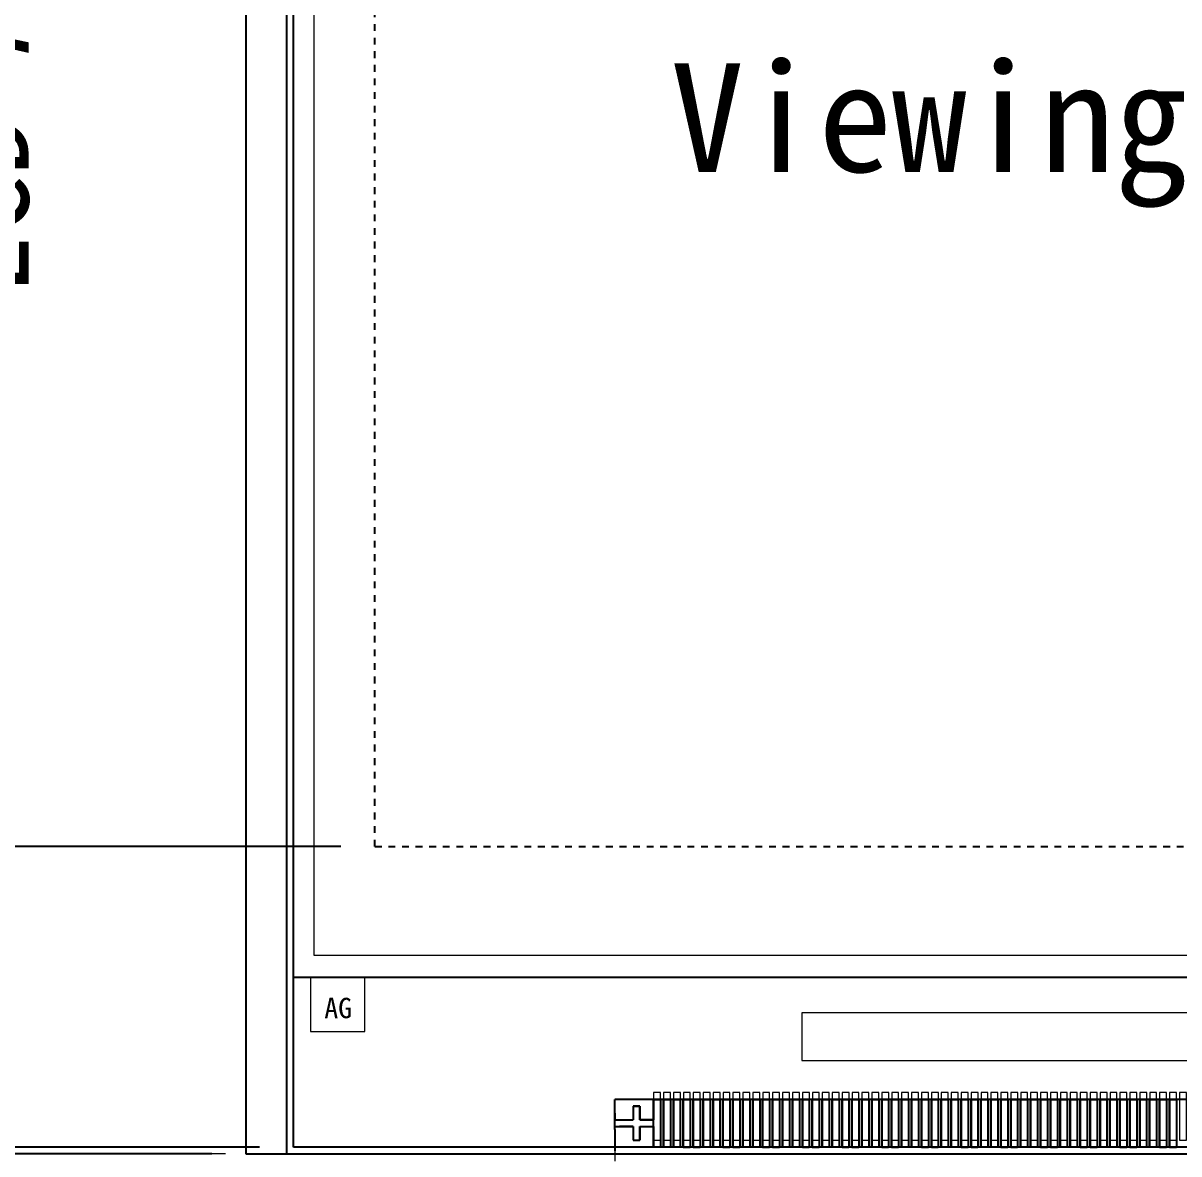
# Model space of a CAD drawing. Header units: inches. Extents: x -693 to 1914, y 285 to 699.
# Drawn here: x 1726.51 to 1743.51, y 636.73 to 653.36 of the extents above; entities that cross this region are included whole.
import ezdxf

# ---------------------------------------------------------------- set-up
doc = ezdxf.new("R2010")
doc.units = ezdxf.units.IN
doc.header["$LTSCALE"] = 0.1
doc.header["$MEASUREMENT"] = 0
doc.linetypes.add('HIDDEN', pattern=[0.2, 0.1, -0.1])
doc.linetypes.add('SOLID', pattern=[0])
for name, color, linetype, lineweight in [('3 FPC', 30, 'Continuous', 0), ('DIM（标注）', 3, 'Continuous', 15), ('Txt', 4, 'Continuous', 0)]:
    doc.layers.add(name, color=color, linetype=linetype, lineweight=lineweight)
doc.layers.add('LAYER0$C$L0', color=2, linetype='SOLID')
doc.layers.add('OBJ-BEZAL', color=3, linetype='Continuous')
doc.styles.add('宋体', font='')
doc.styles.add('宋体_txtstyle_2.00_0_0', font='', dxfattribs={"height": 2})
doc.styles.get('宋体').set_extended_font_data('SimSun')
doc.styles.get('宋体_txtstyle_2.00_0_0').set_extended_font_data('宋体')
doc.dimstyles.new('DC0', dxfattribs={"dimtxt": 1.3, "dimasz": 1.2, "dimexe": 0.5, "dimexo": 0.5, "dimgap": 0.5, "dimtad": 0, "dimzin": 1, "dimdsep": 46, "dimtxsty": '宋体', "dimcen": 0, "dimclrd": 256, "dimclre": 256, "dimclrt": 256, "dimadec": 0, "dimazin": 0, "dimtfac": 1, "dimtofl": 0, "dimtmove": 0, "dimatfit": 3, "dimfxl": 0, "dimtolj": 1, "dimtzin": 0, "dimlwd": -1, "dimlwe": -1, "dimarcsym": 0})
doc.dimstyles.new('VP-Standard', dxfattribs={"dimtxt": 1.5, "dimasz": 1.5, "dimexe": 0.5, "dimexo": 0.3, "dimgap": 0.5, "dimtad": 1, "dimzin": 1, "dimdsep": 46, "dimtxsty": '宋体', "dimcen": 0, "dimclrd": 256, "dimclre": 256, "dimclrt": 256, "dimadec": 0, "dimazin": 0, "dimtfac": 1, "dimtmove": 0, "dimatfit": 1, "dimfxl": 0, "dimtolj": 1, "dimtzin": 0, "dimlwd": -1, "dimlwe": -1, "dimarcsym": 0})

# ---------------------------------------------------------------- blocks, each defined once
blk = doc.blocks.new('hsd1.54')
at = {"color": 4}
for p, q in [((2699.933, 554.046), (2699.933, 587.166)), ((2699.933, 556.546), (2730.053, 556.546)), ((2730.053, 554.046), (2699.933, 554.046))]:
    blk.add_line(p, q, dxfattribs=at)
at = {"color": 4, "linetype": 'HIDDEN', "ltscale": 10}
for q in [(2701.133, 586.166), (2728.853, 558.466)]:
    blk.add_line((2701.133, 558.466), q, dxfattribs=at)
at = {"layer": 'OBJ-BEZAL', "color": 30}
for p, q in [((2725.321, 554.746), (2704.666, 554.746)), ((2704.666, 554.302), (2704.666, 554.746)), ((2704.933, 554.646), (2704.933, 554.446)), ((2705.033, 554.646), (2704.933, 554.646)), ((2704.933, 554.646), (2704.933, 554.446)), ((2705.033, 554.646), (2704.933, 554.646)), ((2704.933, 554.646), (2704.933, 554.446)), ((2704.933, 554.646), (2705.033, 554.646)), ((2705.033, 554.446), (2705.033, 554.646)), ((2705.033, 554.446), (2705.033, 554.646)), ((2705.033, 554.646), (2705.033, 554.446)), ((2705.233, 554.746), (2705.233, 554.446)), ((2705.233, 554.746), (2705.335, 554.746)), ((2705.233, 554.746), (2705.233, 554.446)), ((2705.233, 554.746), (2705.335, 554.746)), ((2705.335, 554.746), (2705.335, 554.046)), ((2705.335, 554.746), (2705.335, 554.046)), ((2705.379, 554.746), (2705.481, 554.746)), ((2705.379, 554.746), (2705.379, 554.046)), ((2705.379, 554.746), (2705.481, 554.746)), ((2705.379, 554.746), (2705.379, 554.046)), ((2705.481, 554.746), (2705.481, 554.046)), ((2705.481, 554.746), (2705.481, 554.046)), ((2705.525, 554.746), (2705.627, 554.746)), ((2705.525, 554.746), (2705.525, 554.046)), ((2705.525, 554.746), (2705.627, 554.746)), ((2705.525, 554.746), (2705.525, 554.046)), ((2705.627, 554.746), (2705.627, 554.046)), ((2705.627, 554.746), (2705.627, 554.046)), ((2705.773, 554.746), (2705.671, 554.746)), ((2705.671, 554.746), (2705.671, 554.046)), ((2705.773, 554.746), (2705.671, 554.746)), ((2705.671, 554.746), (2705.671, 554.046)), ((2705.773, 554.746), (2705.773, 554.046)), ((2705.773, 554.746), (2705.773, 554.046)), ((2705.919, 554.746), (2705.817, 554.746)), ((2705.817, 554.746), (2705.817, 554.046)), ((2705.919, 554.746), (2705.817, 554.746)), ((2705.817, 554.746), (2705.817, 554.046)), ((2705.919, 554.746), (2705.919, 554.046)), ((2705.919, 554.746), (2705.919, 554.046)), ((2705.963, 554.746), (2706.065, 554.746)), ((2705.963, 554.746), (2705.963, 554.046)), ((2705.963, 554.746), (2706.065, 554.746)), ((2705.963, 554.746), (2705.963, 554.046)), ((2706.065, 554.746), (2706.065, 554.046)), ((2706.065, 554.746), (2706.065, 554.046)), ((2706.109, 554.746), (2706.211, 554.746)), ((2706.109, 554.746), (2706.109, 554.046)), ((2706.109, 554.746), (2706.211, 554.746)), ((2706.109, 554.746), (2706.109, 554.046)), ((2706.211, 554.746), (2706.211, 554.046)), ((2706.211, 554.746), (2706.211, 554.046)), ((2706.357, 554.746), (2706.255, 554.746)), ((2706.255, 554.746), (2706.255, 554.046)), ((2706.357, 554.746), (2706.255, 554.746)), ((2706.255, 554.746), (2706.255, 554.046)), ((2706.357, 554.746), (2706.357, 554.046)), ((2706.357, 554.746), (2706.357, 554.046)), ((2706.503, 554.746), (2706.401, 554.746)), ((2706.401, 554.746), (2706.401, 554.046)), ((2706.503, 554.746), (2706.401, 554.746)), ((2706.401, 554.746), (2706.401, 554.046)), ((2706.503, 554.746), (2706.503, 554.046)), ((2706.503, 554.746), (2706.503, 554.046)), ((2706.547, 554.746), (2706.649, 554.746)), ((2706.547, 554.746), (2706.547, 554.046)), ((2706.547, 554.746), (2706.649, 554.746)), ((2706.547, 554.746), (2706.547, 554.046)), ((2706.649, 554.746), (2706.649, 554.046)), ((2706.649, 554.746), (2706.649, 554.046)), ((2706.693, 554.746), (2706.795, 554.746)), ((2706.693, 554.746), (2706.693, 554.046)), ((2706.693, 554.746), (2706.795, 554.746)), ((2706.693, 554.746), (2706.693, 554.046)), ((2706.795, 554.746), (2706.795, 554.046)), ((2706.795, 554.746), (2706.795, 554.046)), ((2706.941, 554.746), (2706.839, 554.746)), ((2706.839, 554.746), (2706.839, 554.046)), ((2706.941, 554.746), (2706.839, 554.746)), ((2706.839, 554.746), (2706.839, 554.046)), ((2706.941, 554.746), (2706.941, 554.046)), ((2706.941, 554.746), (2706.941, 554.046)), ((2707.087, 554.746), (2706.985, 554.746)), ((2706.985, 554.746), (2706.985, 554.046)), ((2707.087, 554.746), (2706.985, 554.746)), ((2706.985, 554.746), (2706.985, 554.046)), ((2707.087, 554.746), (2707.087, 554.046)), ((2707.087, 554.746), (2707.087, 554.046)), ((2707.131, 554.746), (2707.233, 554.746)), ((2707.131, 554.746), (2707.131, 554.046)), ((2707.131, 554.746), (2707.233, 554.746)), ((2707.131, 554.746), (2707.131, 554.046)), ((2707.233, 554.746), (2707.233, 554.046)), ((2707.233, 554.746), (2707.233, 554.046)), ((2707.277, 554.746), (2707.379, 554.746)), ((2707.277, 554.746), (2707.277, 554.046)), ((2707.277, 554.746), (2707.379, 554.746)), ((2707.277, 554.746), (2707.277, 554.046)), ((2707.379, 554.746), (2707.379, 554.046)), ((2707.379, 554.746), (2707.379, 554.046)), ((2707.525, 554.746), (2707.423, 554.746)), ((2707.423, 554.746), (2707.423, 554.046)), ((2707.525, 554.746), (2707.423, 554.746)), ((2707.423, 554.746), (2707.423, 554.046)), ((2707.525, 554.746), (2707.525, 554.046)), ((2707.525, 554.746), (2707.525, 554.046)), ((2707.671, 554.746), (2707.569, 554.746)), ((2707.569, 554.746), (2707.569, 554.046)), ((2707.671, 554.746), (2707.569, 554.746)), ((2707.569, 554.746), (2707.569, 554.046)), ((2707.671, 554.746), (2707.671, 554.046)), ((2707.671, 554.746), (2707.671, 554.046)), ((2707.715, 554.746), (2707.817, 554.746)), ((2707.715, 554.746), (2707.715, 554.046)), ((2707.715, 554.746), (2707.817, 554.746)), ((2707.715, 554.746), (2707.715, 554.046)), ((2707.817, 554.746), (2707.817, 554.046)), ((2707.817, 554.746), (2707.817, 554.046)), ((2707.861, 554.746), (2707.963, 554.746)), ((2707.861, 554.746), (2707.861, 554.046)), ((2707.861, 554.746), (2707.963, 554.746)), ((2707.861, 554.746), (2707.861, 554.046)), ((2707.963, 554.746), (2707.963, 554.046)), ((2707.963, 554.746), (2707.963, 554.046)), ((2708.109, 554.746), (2708.007, 554.746)), ((2708.007, 554.746), (2708.007, 554.046)), ((2708.109, 554.746), (2708.007, 554.746)), ((2708.007, 554.746), (2708.007, 554.046)), ((2708.109, 554.746), (2708.109, 554.046)), ((2708.109, 554.746), (2708.109, 554.046)), ((2708.255, 554.746), (2708.153, 554.746)), ((2708.153, 554.746), (2708.153, 554.046)), ((2708.255, 554.746), (2708.153, 554.746)), ((2708.153, 554.746), (2708.153, 554.046)), ((2708.255, 554.746), (2708.255, 554.046)), ((2708.255, 554.746), (2708.255, 554.046)), ((2708.299, 554.746), (2708.401, 554.746)), ((2708.299, 554.746), (2708.299, 554.046)), ((2708.299, 554.746), (2708.401, 554.746)), ((2708.299, 554.746), (2708.299, 554.046)), ((2708.401, 554.746), (2708.401, 554.046)), ((2708.401, 554.746), (2708.401, 554.046)), ((2708.445, 554.746), (2708.547, 554.746)), ((2708.445, 554.746), (2708.445, 554.046)), ((2708.445, 554.746), (2708.547, 554.746)), ((2708.445, 554.746), (2708.445, 554.046)), ((2708.547, 554.746), (2708.547, 554.046)), ((2708.547, 554.746), (2708.547, 554.046)), ((2708.693, 554.746), (2708.591, 554.746)), ((2708.591, 554.746), (2708.591, 554.046)), ((2708.693, 554.746), (2708.591, 554.746)), ((2708.591, 554.746), (2708.591, 554.046)), ((2708.693, 554.746), (2708.693, 554.046)), ((2708.693, 554.746), (2708.693, 554.046)), ((2708.839, 554.746), (2708.737, 554.746)), ((2708.737, 554.746), (2708.737, 554.046)), ((2708.839, 554.746), (2708.737, 554.746)), ((2708.737, 554.746), (2708.737, 554.046)), ((2708.839, 554.746), (2708.839, 554.046)), ((2708.839, 554.746), (2708.839, 554.046)), ((2708.883, 554.746), (2708.985, 554.746)), ((2708.883, 554.746), (2708.883, 554.046)), ((2708.883, 554.746), (2708.985, 554.746)), ((2708.883, 554.746), (2708.883, 554.046)), ((2708.985, 554.746), (2708.985, 554.046)), ((2708.985, 554.746), (2708.985, 554.046)), ((2709.029, 554.746), (2709.131, 554.746)), ((2709.029, 554.746), (2709.029, 554.046)), ((2709.029, 554.746), (2709.131, 554.746)), ((2709.029, 554.746), (2709.029, 554.046)), ((2709.131, 554.746), (2709.131, 554.046)), ((2709.131, 554.746), (2709.131, 554.046)), ((2709.277, 554.746), (2709.175, 554.746)), ((2709.175, 554.746), (2709.175, 554.046)), ((2709.277, 554.746), (2709.175, 554.746)), ((2709.175, 554.746), (2709.175, 554.046)), ((2709.277, 554.746), (2709.277, 554.046)), ((2709.277, 554.746), (2709.277, 554.046)), ((2709.423, 554.746), (2709.321, 554.746)), ((2709.321, 554.746), (2709.321, 554.046)), ((2709.423, 554.746), (2709.321, 554.746)), ((2709.321, 554.746), (2709.321, 554.046)), ((2709.423, 554.746), (2709.423, 554.046)), ((2709.423, 554.746), (2709.423, 554.046)), ((2709.467, 554.746), (2709.569, 554.746)), ((2709.467, 554.746), (2709.467, 554.046)), ((2709.467, 554.746), (2709.569, 554.746)), ((2709.467, 554.746), (2709.467, 554.046)), ((2709.569, 554.746), (2709.569, 554.046)), ((2709.569, 554.746), (2709.569, 554.046)), ((2709.613, 554.746), (2709.715, 554.746)), ((2709.613, 554.746), (2709.613, 554.046)), ((2709.613, 554.746), (2709.715, 554.746)), ((2709.613, 554.746), (2709.613, 554.046)), ((2709.715, 554.746), (2709.715, 554.046)), ((2709.715, 554.746), (2709.715, 554.046)), ((2709.861, 554.746), (2709.759, 554.746)), ((2709.759, 554.746), (2709.759, 554.046)), ((2709.861, 554.746), (2709.759, 554.746)), ((2709.759, 554.746), (2709.759, 554.046)), ((2709.861, 554.746), (2709.861, 554.046)), ((2709.861, 554.746), (2709.861, 554.046)), ((2710.007, 554.746), (2709.905, 554.746)), ((2709.905, 554.746), (2709.905, 554.046)), ((2710.007, 554.746), (2709.905, 554.746)), ((2709.905, 554.746), (2709.905, 554.046)), ((2710.007, 554.746), (2710.007, 554.046)), ((2710.007, 554.746), (2710.007, 554.046)), ((2710.051, 554.746), (2710.153, 554.746)), ((2710.051, 554.746), (2710.051, 554.046)), ((2710.051, 554.746), (2710.153, 554.746)), ((2710.051, 554.746), (2710.051, 554.046)), ((2710.153, 554.746), (2710.153, 554.046)), ((2710.153, 554.746), (2710.153, 554.046)), ((2710.197, 554.746), (2710.299, 554.746)), ((2710.197, 554.746), (2710.197, 554.046)), ((2710.197, 554.746), (2710.299, 554.746)), ((2710.197, 554.746), (2710.197, 554.046)), ((2710.299, 554.746), (2710.299, 554.046)), ((2710.299, 554.746), (2710.299, 554.046)), ((2710.445, 554.746), (2710.343, 554.746)), ((2710.343, 554.746), (2710.343, 554.046)), ((2710.445, 554.746), (2710.343, 554.746)), ((2710.343, 554.746), (2710.343, 554.046)), ((2710.445, 554.746), (2710.445, 554.046)), ((2710.445, 554.746), (2710.445, 554.046)), ((2710.591, 554.746), (2710.489, 554.746)), ((2710.489, 554.746), (2710.489, 554.046)), ((2710.591, 554.746), (2710.489, 554.746)), ((2710.489, 554.746), (2710.489, 554.046)), ((2710.591, 554.746), (2710.591, 554.046)), ((2710.591, 554.746), (2710.591, 554.046)), ((2710.635, 554.746), (2710.737, 554.746)), ((2710.635, 554.746), (2710.635, 554.046)), ((2710.635, 554.746), (2710.737, 554.746)), ((2710.635, 554.746), (2710.635, 554.046)), ((2710.737, 554.746), (2710.737, 554.046)), ((2710.737, 554.746), (2710.737, 554.046)), ((2710.781, 554.746), (2710.883, 554.746)), ((2710.781, 554.746), (2710.781, 554.046)), ((2710.781, 554.746), (2710.883, 554.746)), ((2710.781, 554.746), (2710.781, 554.046)), ((2710.883, 554.746), (2710.883, 554.046)), ((2710.883, 554.746), (2710.883, 554.046)), ((2711.029, 554.746), (2710.927, 554.746)), ((2710.927, 554.746), (2710.927, 554.046)), ((2711.029, 554.746), (2710.927, 554.746)), ((2710.927, 554.746), (2710.927, 554.046)), ((2711.029, 554.746), (2711.029, 554.046)), ((2711.029, 554.746), (2711.029, 554.046)), ((2711.175, 554.746), (2711.073, 554.746)), ((2711.073, 554.746), (2711.073, 554.046)), ((2711.175, 554.746), (2711.073, 554.746)), ((2711.073, 554.746), (2711.073, 554.046)), ((2711.175, 554.746), (2711.175, 554.046)), ((2711.175, 554.746), (2711.175, 554.046)), ((2711.219, 554.746), (2711.321, 554.746)), ((2711.219, 554.746), (2711.219, 554.046)), ((2711.219, 554.746), (2711.321, 554.746)), ((2711.219, 554.746), (2711.219, 554.046)), ((2711.321, 554.746), (2711.321, 554.046)), ((2711.321, 554.746), (2711.321, 554.046)), ((2711.365, 554.746), (2711.467, 554.746)), ((2711.365, 554.746), (2711.365, 554.046)), ((2711.365, 554.746), (2711.467, 554.746)), ((2711.365, 554.746), (2711.365, 554.046)), ((2711.467, 554.746), (2711.467, 554.046)), ((2711.467, 554.746), (2711.467, 554.046)), ((2711.613, 554.746), (2711.511, 554.746)), ((2711.511, 554.746), (2711.511, 554.046)), ((2711.613, 554.746), (2711.511, 554.746)), ((2711.511, 554.746), (2711.511, 554.046)), ((2711.613, 554.746), (2711.613, 554.046)), ((2711.613, 554.746), (2711.613, 554.046)), ((2711.759, 554.746), (2711.657, 554.746)), ((2711.657, 554.746), (2711.657, 554.046)), ((2711.759, 554.746), (2711.657, 554.746)), ((2711.657, 554.746), (2711.657, 554.046)), ((2711.759, 554.746), (2711.759, 554.046)), ((2711.759, 554.746), (2711.759, 554.046)), ((2711.803, 554.746), (2711.905, 554.746)), ((2711.803, 554.746), (2711.803, 554.046)), ((2711.803, 554.746), (2711.905, 554.746)), ((2711.803, 554.746), (2711.803, 554.046)), ((2711.905, 554.746), (2711.905, 554.046)), ((2711.905, 554.746), (2711.905, 554.046)), ((2711.949, 554.746), (2712.051, 554.746)), ((2711.949, 554.746), (2711.949, 554.046)), ((2711.949, 554.746), (2712.051, 554.746)), ((2711.949, 554.746), (2711.949, 554.046)), ((2712.051, 554.746), (2712.051, 554.046)), ((2712.051, 554.746), (2712.051, 554.046)), ((2712.197, 554.746), (2712.095, 554.746)), ((2712.095, 554.746), (2712.095, 554.046)), ((2712.197, 554.746), (2712.095, 554.746)), ((2712.095, 554.746), (2712.095, 554.046)), ((2712.197, 554.746), (2712.197, 554.046)), ((2712.197, 554.746), (2712.197, 554.046)), ((2712.343, 554.746), (2712.241, 554.746)), ((2712.241, 554.746), (2712.241, 554.046)), ((2712.343, 554.746), (2712.241, 554.746)), ((2712.241, 554.746), (2712.241, 554.046)), ((2712.343, 554.746), (2712.343, 554.046)), ((2712.343, 554.746), (2712.343, 554.046)), ((2712.387, 554.746), (2712.489, 554.746)), ((2712.387, 554.746), (2712.387, 554.046)), ((2712.387, 554.746), (2712.489, 554.746)), ((2712.387, 554.746), (2712.387, 554.046)), ((2712.489, 554.746), (2712.489, 554.046)), ((2712.489, 554.746), (2712.489, 554.046)), ((2712.533, 554.746), (2712.635, 554.746)), ((2712.533, 554.746), (2712.533, 554.046)), ((2712.533, 554.746), (2712.635, 554.746)), ((2712.533, 554.746), (2712.533, 554.046)), ((2712.635, 554.746), (2712.635, 554.046)), ((2712.635, 554.746), (2712.635, 554.046)), ((2712.781, 554.746), (2712.679, 554.746)), ((2712.679, 554.746), (2712.679, 554.046)), ((2712.781, 554.746), (2712.679, 554.746)), ((2712.679, 554.746), (2712.679, 554.046)), ((2712.781, 554.746), (2712.781, 554.046)), ((2712.781, 554.746), (2712.781, 554.046)), ((2712.927, 554.746), (2712.825, 554.746)), ((2712.825, 554.746), (2712.825, 554.046)), ((2712.927, 554.746), (2712.825, 554.746)), ((2712.825, 554.746), (2712.825, 554.046)), ((2712.927, 554.746), (2712.927, 554.046)), ((2712.927, 554.746), (2712.927, 554.046)), ((2704.666, 554.546), (2704.666, 554.446)), ((2704.666, 554.446), (2704.933, 554.446)), ((2704.733, 554.446), (2704.933, 554.446)), ((2704.733, 554.446), (2704.933, 554.446)), ((2705.233, 554.446), (2705.033, 554.446)), ((2705.233, 554.446), (2705.033, 554.446)), ((2705.033, 554.446), (2705.233, 554.446)), ((2704.666, 554.346), (2704.933, 554.346)), ((2704.666, 554.302), (2704.666, 553.99)), ((2704.933, 554.346), (2704.733, 554.346)), ((2704.933, 554.346), (2704.733, 554.346)), ((2704.933, 554.346), (2704.933, 554.146)), ((2704.933, 554.346), (2704.933, 554.146)), ((2704.933, 554.346), (2704.933, 554.146)), ((2705.033, 554.146), (2705.033, 554.346)), ((2705.033, 554.346), (2705.233, 554.346)), ((2705.033, 554.146), (2705.033, 554.346)), ((2705.033, 554.346), (2705.233, 554.346)), ((2705.033, 554.346), (2705.233, 554.346)), ((2705.033, 554.346), (2705.033, 554.146)), ((2705.233, 554.346), (2705.233, 554.046)), ((2705.233, 554.346), (2705.233, 554.046)), ((2704.933, 554.146), (2705.033, 554.146)), ((2704.933, 554.146), (2705.033, 554.146)), ((2704.933, 554.146), (2705.033, 554.146)), ((2705.335, 554.046), (2705.233, 554.046)), ((2705.335, 554.046), (2705.233, 554.046)), ((2705.481, 554.046), (2705.379, 554.046)), ((2705.481, 554.046), (2705.379, 554.046)), ((2705.627, 554.046), (2705.525, 554.046)), ((2705.627, 554.046), (2705.525, 554.046)), ((2705.671, 554.046), (2705.773, 554.046)), ((2705.671, 554.046), (2705.773, 554.046)), ((2705.817, 554.046), (2705.919, 554.046)), ((2705.817, 554.046), (2705.919, 554.046)), ((2706.065, 554.046), (2705.963, 554.046)), ((2706.065, 554.046), (2705.963, 554.046)), ((2706.211, 554.046), (2706.109, 554.046)), ((2706.211, 554.046), (2706.109, 554.046)), ((2706.255, 554.046), (2706.357, 554.046)), ((2706.255, 554.046), (2706.357, 554.046)), ((2706.401, 554.046), (2706.503, 554.046)), ((2706.401, 554.046), (2706.503, 554.046)), ((2706.649, 554.046), (2706.547, 554.046)), ((2706.649, 554.046), (2706.547, 554.046)), ((2706.795, 554.046), (2706.693, 554.046)), ((2706.795, 554.046), (2706.693, 554.046)), ((2706.839, 554.046), (2706.941, 554.046)), ((2706.839, 554.046), (2706.941, 554.046)), ((2706.985, 554.046), (2707.087, 554.046)), ((2706.985, 554.046), (2707.087, 554.046)), ((2707.233, 554.046), (2707.131, 554.046)), ((2707.233, 554.046), (2707.131, 554.046)), ((2707.379, 554.046), (2707.277, 554.046)), ((2707.379, 554.046), (2707.277, 554.046)), ((2707.423, 554.046), (2707.525, 554.046)), ((2707.423, 554.046), (2707.525, 554.046)), ((2707.569, 554.046), (2707.671, 554.046)), ((2707.569, 554.046), (2707.671, 554.046)), ((2707.817, 554.046), (2707.715, 554.046)), ((2707.817, 554.046), (2707.715, 554.046)), ((2707.963, 554.046), (2707.861, 554.046)), ((2707.963, 554.046), (2707.861, 554.046)), ((2708.007, 554.046), (2708.109, 554.046)), ((2708.007, 554.046), (2708.109, 554.046)), ((2708.153, 554.046), (2708.255, 554.046)), ((2708.153, 554.046), (2708.255, 554.046)), ((2708.401, 554.046), (2708.299, 554.046)), ((2708.401, 554.046), (2708.299, 554.046)), ((2708.547, 554.046), (2708.445, 554.046)), ((2708.547, 554.046), (2708.445, 554.046)), ((2708.591, 554.046), (2708.693, 554.046)), ((2708.591, 554.046), (2708.693, 554.046)), ((2708.737, 554.046), (2708.839, 554.046)), ((2708.737, 554.046), (2708.839, 554.046)), ((2708.985, 554.046), (2708.883, 554.046)), ((2708.985, 554.046), (2708.883, 554.046)), ((2709.131, 554.046), (2709.029, 554.046)), ((2709.131, 554.046), (2709.029, 554.046)), ((2709.175, 554.046), (2709.277, 554.046)), ((2709.175, 554.046), (2709.277, 554.046)), ((2709.321, 554.046), (2709.423, 554.046)), ((2709.321, 554.046), (2709.423, 554.046)), ((2709.569, 554.046), (2709.467, 554.046)), ((2709.569, 554.046), (2709.467, 554.046)), ((2709.715, 554.046), (2709.613, 554.046)), ((2709.715, 554.046), (2709.613, 554.046)), ((2709.759, 554.046), (2709.861, 554.046)), ((2709.759, 554.046), (2709.861, 554.046)), ((2709.905, 554.046), (2710.007, 554.046)), ((2709.905, 554.046), (2710.007, 554.046)), ((2710.153, 554.046), (2710.051, 554.046)), ((2710.153, 554.046), (2710.051, 554.046)), ((2710.299, 554.046), (2710.197, 554.046)), ((2710.299, 554.046), (2710.197, 554.046)), ((2710.343, 554.046), (2710.445, 554.046)), ((2710.343, 554.046), (2710.445, 554.046)), ((2710.489, 554.046), (2710.591, 554.046)), ((2710.489, 554.046), (2710.591, 554.046)), ((2710.737, 554.046), (2710.635, 554.046)), ((2710.737, 554.046), (2710.635, 554.046)), ((2710.883, 554.046), (2710.781, 554.046)), ((2710.883, 554.046), (2710.781, 554.046)), ((2710.927, 554.046), (2711.029, 554.046)), ((2710.927, 554.046), (2711.029, 554.046)), ((2711.073, 554.046), (2711.175, 554.046)), ((2711.073, 554.046), (2711.175, 554.046)), ((2711.321, 554.046), (2711.219, 554.046)), ((2711.321, 554.046), (2711.219, 554.046)), ((2711.467, 554.046), (2711.365, 554.046)), ((2711.467, 554.046), (2711.365, 554.046)), ((2711.511, 554.046), (2711.613, 554.046)), ((2711.511, 554.046), (2711.613, 554.046)), ((2711.657, 554.046), (2711.759, 554.046)), ((2711.657, 554.046), (2711.759, 554.046)), ((2711.905, 554.046), (2711.803, 554.046)), ((2711.905, 554.046), (2711.803, 554.046)), ((2712.051, 554.046), (2711.949, 554.046)), ((2712.051, 554.046), (2711.949, 554.046)), ((2712.095, 554.046), (2712.197, 554.046)), ((2712.095, 554.046), (2712.197, 554.046)), ((2712.241, 554.046), (2712.343, 554.046)), ((2712.241, 554.046), (2712.343, 554.046)), ((2712.489, 554.046), (2712.387, 554.046)), ((2712.489, 554.046), (2712.387, 554.046)), ((2712.635, 554.046), (2712.533, 554.046)), ((2712.635, 554.046), (2712.533, 554.046)), ((2712.679, 554.046), (2712.781, 554.046)), ((2712.679, 554.046), (2712.781, 554.046)), ((2712.825, 554.046), (2712.927, 554.046)), ((2712.825, 554.046), (2712.927, 554.046))]:
    blk.add_line(p, q, dxfattribs=at)
for points in [[(2705.335, 554.046), (2705.233, 554.046), (2705.233, 554.746), (2705.335, 554.746)], [(2705.481, 554.046), (2705.379, 554.046), (2705.379, 554.746), (2705.481, 554.746)], [(2705.627, 554.046), (2705.525, 554.046), (2705.525, 554.746), (2705.627, 554.746)], [(2705.773, 554.046), (2705.671, 554.046), (2705.671, 554.746), (2705.773, 554.746)], [(2705.919, 554.046), (2705.817, 554.046), (2705.817, 554.746), (2705.919, 554.746)], [(2706.065, 554.046), (2705.963, 554.046), (2705.963, 554.746), (2706.065, 554.746)], [(2706.211, 554.046), (2706.109, 554.046), (2706.109, 554.746), (2706.211, 554.746)], [(2706.357, 554.046), (2706.255, 554.046), (2706.255, 554.746), (2706.357, 554.746)], [(2706.503, 554.046), (2706.401, 554.046), (2706.401, 554.746), (2706.503, 554.746)], [(2706.649, 554.046), (2706.547, 554.046), (2706.547, 554.746), (2706.649, 554.746)], [(2706.795, 554.046), (2706.693, 554.046), (2706.693, 554.746), (2706.795, 554.746)], [(2706.941, 554.046), (2706.839, 554.046), (2706.839, 554.746), (2706.941, 554.746)], [(2707.087, 554.046), (2706.985, 554.046), (2706.985, 554.746), (2707.087, 554.746)], [(2707.233, 554.046), (2707.131, 554.046), (2707.131, 554.746), (2707.233, 554.746)], [(2707.379, 554.046), (2707.277, 554.046), (2707.277, 554.746), (2707.379, 554.746)], [(2707.525, 554.046), (2707.423, 554.046), (2707.423, 554.746), (2707.525, 554.746)], [(2707.671, 554.046), (2707.569, 554.046), (2707.569, 554.746), (2707.671, 554.746)], [(2707.817, 554.046), (2707.715, 554.046), (2707.715, 554.746), (2707.817, 554.746)], [(2707.963, 554.046), (2707.861, 554.046), (2707.861, 554.746), (2707.963, 554.746)], [(2708.109, 554.046), (2708.007, 554.046), (2708.007, 554.746), (2708.109, 554.746)], [(2708.255, 554.046), (2708.153, 554.046), (2708.153, 554.746), (2708.255, 554.746)], [(2708.401, 554.046), (2708.299, 554.046), (2708.299, 554.746), (2708.401, 554.746)], [(2708.547, 554.046), (2708.445, 554.046), (2708.445, 554.746), (2708.547, 554.746)], [(2708.693, 554.046), (2708.591, 554.046), (2708.591, 554.746), (2708.693, 554.746)], [(2708.839, 554.046), (2708.737, 554.046), (2708.737, 554.746), (2708.839, 554.746)], [(2708.985, 554.046), (2708.883, 554.046), (2708.883, 554.746), (2708.985, 554.746)], [(2709.131, 554.046), (2709.029, 554.046), (2709.029, 554.746), (2709.131, 554.746)], [(2709.277, 554.046), (2709.175, 554.046), (2709.175, 554.746), (2709.277, 554.746)], [(2709.423, 554.046), (2709.321, 554.046), (2709.321, 554.746), (2709.423, 554.746)], [(2709.569, 554.046), (2709.467, 554.046), (2709.467, 554.746), (2709.569, 554.746)], [(2709.715, 554.046), (2709.613, 554.046), (2709.613, 554.746), (2709.715, 554.746)], [(2709.861, 554.046), (2709.759, 554.046), (2709.759, 554.746), (2709.861, 554.746)], [(2710.007, 554.046), (2709.905, 554.046), (2709.905, 554.746), (2710.007, 554.746)], [(2710.153, 554.046), (2710.051, 554.046), (2710.051, 554.746), (2710.153, 554.746)], [(2710.299, 554.046), (2710.197, 554.046), (2710.197, 554.746), (2710.299, 554.746)], [(2710.445, 554.046), (2710.343, 554.046), (2710.343, 554.746), (2710.445, 554.746)], [(2710.591, 554.046), (2710.489, 554.046), (2710.489, 554.746), (2710.591, 554.746)], [(2710.737, 554.046), (2710.635, 554.046), (2710.635, 554.746), (2710.737, 554.746)], [(2710.883, 554.046), (2710.781, 554.046), (2710.781, 554.746), (2710.883, 554.746)], [(2711.029, 554.046), (2710.927, 554.046), (2710.927, 554.746), (2711.029, 554.746)], [(2711.175, 554.046), (2711.073, 554.046), (2711.073, 554.746), (2711.175, 554.746)], [(2711.321, 554.046), (2711.219, 554.046), (2711.219, 554.746), (2711.321, 554.746)], [(2711.467, 554.046), (2711.365, 554.046), (2711.365, 554.746), (2711.467, 554.746)], [(2711.613, 554.046), (2711.511, 554.046), (2711.511, 554.746), (2711.613, 554.746)], [(2711.759, 554.046), (2711.657, 554.046), (2711.657, 554.746), (2711.759, 554.746)], [(2711.905, 554.046), (2711.803, 554.046), (2711.803, 554.746), (2711.905, 554.746)], [(2712.051, 554.046), (2711.949, 554.046), (2711.949, 554.746), (2712.051, 554.746)], [(2712.197, 554.046), (2712.095, 554.046), (2712.095, 554.746), (2712.197, 554.746)], [(2712.343, 554.046), (2712.241, 554.046), (2712.241, 554.746), (2712.343, 554.746)], [(2712.489, 554.046), (2712.387, 554.046), (2712.387, 554.746), (2712.489, 554.746)], [(2712.635, 554.046), (2712.533, 554.046), (2712.533, 554.746), (2712.635, 554.746)], [(2712.781, 554.046), (2712.679, 554.046), (2712.679, 554.746), (2712.781, 554.746)], [(2712.927, 554.046), (2712.825, 554.046), (2712.825, 554.746), (2712.927, 554.746)]]:
    blk.add_lwpolyline(points, close=True, dxfattribs=at)
at = {"layer": 'Txt', "color": 3, "style": '宋体'}
blk.add_text('Viewing Direction', height=1.6, dxfattribs=at).set_placement((2705.48, 568.391))
blk = doc.blocks.new('*D124')
at = {"layer": 'Defpoints', "color": 0, "transparency": 16777216}
for p in [(1722.265, 669.95), (1730.484, 669.95), (1730.484, 636.83)]:
    blk.add_point(p, dxfattribs=at)
at = {"layer": 'LAYER0$C$L0', "color": 3, "transparency": 16777216}
for p, q in [((1729.984, 669.95), (1721.765, 669.95)), ((1722.265, 668.75), (1722.265, 658.485)), ((1722.265, 638.03), (1722.265, 649.339)), ((1729.984, 636.83), (1721.765, 636.83))]:
    blk.add_line(p, q, dxfattribs=at)
for points in [[(1722.065, 668.75), (1722.465, 668.75), (1722.265, 669.95)], [(1722.065, 638.03), (1722.465, 638.03), (1722.265, 636.83)]]:
    blk.add_solid(points, dxfattribs=at)
at = {"layer": 'LAYER0$C$L0', "color": 3, "transparency": 16777216, "insert": (1722.265, 653.912), "char_height": 1.3, "attachment_point": 5, "rotation": 90, "style": '宋体'}
blk.add_mtext('\\A1;LCD 33.12', dxfattribs=at)
blk = doc.blocks.new('*D125')
at = {"layer": 'Defpoints', "color": 0, "transparency": 16777216}
for p in [(1731.684, 668.95), (1725.948, 641.25), (1731.684, 641.25)]:
    blk.add_point(p, dxfattribs=at)
at = {"layer": 'LAYER0$C$L0', "color": 3, "transparency": 16777216}
for p, q in [((1731.184, 668.95), (1725.448, 668.95)), ((1725.948, 667.75), (1725.948, 661.533)), ((1725.948, 642.45), (1725.948, 648.667)), ((1731.184, 641.25), (1725.448, 641.25))]:
    blk.add_line(p, q, dxfattribs=at)
for points in [[(1725.748, 667.75), (1726.148, 667.75), (1725.948, 668.95)], [(1725.748, 642.45), (1726.148, 642.45), (1725.948, 641.25)]]:
    blk.add_solid(points, dxfattribs=at)
at = {"layer": 'LAYER0$C$L0', "color": 3, "transparency": 16777216, "insert": (1725.948, 655.1), "char_height": 1.3, "attachment_point": 5, "rotation": 90, "style": '宋体'}
blk.add_mtext('\\A1;LCD A.A 27.70', dxfattribs=at)
blk = doc.blocks.new('*D130')
at = {"layer": 'Defpoints', "color": 0, "transparency": 16777216}
for p in [(1718.492, 670.45), (1729.784, 670.45), (1729.784, 636.73)]:
    blk.add_point(p, dxfattribs=at)
at = {"layer": 'LAYER0$C$L0', "color": 3, "transparency": 16777216}
for p, q in [((1729.284, 670.45), (1717.992, 670.45)), ((1718.492, 669.25), (1718.492, 660.026)), ((1718.492, 637.93), (1718.492, 647.153)), ((1729.284, 636.73), (1717.992, 636.73))]:
    blk.add_line(p, q, dxfattribs=at)
for points in [[(1718.292, 669.25), (1718.692, 669.25), (1718.492, 670.45)], [(1718.292, 637.93), (1718.692, 637.93), (1718.492, 636.73)]]:
    blk.add_solid(points, dxfattribs=at)
at = {"layer": 'LAYER0$C$L0', "color": 3, "transparency": 16777216, "insert": (1718.492, 653.59), "char_height": 1.3, "attachment_point": 5, "rotation": 90, "style": '宋体'}
blk.add_mtext('\\A1;BL 33.72%%P0.2', dxfattribs=at)
blk = doc.blocks.new('*D146')
at = {"layer": 'Defpoints', "color": 0, "transparency": 16777216}
for p in [(1718.532, 636.73), (1729.784, 636.73), (1743.506, 623.73)]:
    blk.add_point(p, dxfattribs=at)
at = {"layer": 'DIM（标注）', "transparency": 16777216}
for p, q in [((1729.484, 636.73), (1718.032, 636.73)), ((1718.532, 625.23), (1718.532, 635.23)), ((1743.206, 623.73), (1718.032, 623.73))]:
    blk.add_line(p, q, dxfattribs=at)
for points in [[(1718.282, 635.23), (1718.782, 635.23), (1718.532, 636.73)], [(1718.282, 625.23), (1718.782, 625.23), (1718.532, 623.73)]]:
    blk.add_solid(points, dxfattribs=at)
at = {"layer": 'DIM（标注）', "transparency": 16777216, "insert": (1717.228, 630.23), "char_height": 1.5, "attachment_point": 5, "rotation": 90, "style": '宋体'}
blk.add_mtext('\\A1;13.00±0.5', dxfattribs=at)
blk = doc.blocks.new('*U156')
at = {"layer": 'DIM（标注）', "color": 4}
blk.add_lwpolyline([(-0.051, -0.35), (0.051, -0.35), (0.051, 0.35), (-0.051, 0.35)], close=True, dxfattribs=at)
blk = doc.blocks.new('*U157')
at = {"layer": 'DIM（标注）', "color": 0, "linetype": 'ByBlock', "lineweight": -2, "transparency": 16777216}
for p in [(0, 0), (0.146, 0), (0.292, 0), (0.438, 0), (0.584, 0), (0.73, 0), (0.876, 0), (1.022, 0), (1.168, 0), (1.314, 0), (1.46, 0), (1.606, 0), (1.752, 0), (1.898, 0), (2.044, 0), (2.19, 0), (2.336, 0), (2.482, 0), (2.628, 0), (2.774, 0), (2.92, 0), (3.066, 0), (3.212, 0), (3.358, 0), (3.504, 0), (3.65, 0), (3.796, 0), (3.942, 0), (4.088, 0), (4.234, 0), (4.38, 0), (4.526, 0), (4.672, 0), (4.818, 0), (4.964, 0), (5.11, 0), (5.256, 0), (5.402, 0), (5.548, 0), (5.694, 0), (5.84, 0), (5.986, 0), (6.132, 0), (6.278, 0), (6.424, 0), (6.57, 0), (6.716, 0), (6.862, 0), (7.008, 0), (7.154, 0), (7.3, 0), (7.446, 0), (7.592, 0), (7.738, 0), (7.884, 0), (8.03, 0), (8.176, 0), (8.322, 0), (8.468, 0), (8.614, 0), (8.76, 0), (8.906, 0), (9.052, 0), (9.198, 0), (9.344, 0), (9.49, 0), (9.636, 0), (9.782, 0), (9.928, 0), (10.074, 0), (10.22, 0), (10.366, 0), (10.512, 0), (10.658, 0), (10.804, 0), (10.95, 0), (11.096, 0), (11.242, 0), (11.388, 0), (11.534, 0), (11.68, 0), (11.826, 0), (11.972, 0), (12.118, 0), (12.264, 0), (12.41, 0), (12.556, 0), (12.702, 0), (12.848, 0), (12.994, 0), (13.14, 0), (13.286, 0), (13.432, 0), (13.578, 0), (13.724, 0), (13.87, 0), (14.016, 0), (14.162, 0), (14.308, 0), (14.454, 0), (14.6, 0), (14.746, 0), (14.892, 0), (15.038, 0), (15.184, 0), (15.33, 0), (15.476, 0), (15.622, 0), (15.768, 0), (15.914, 0), (16.06, 0), (16.206, 0), (16.352, 0), (16.498, 0), (16.644, 0), (16.79, 0), (16.936, 0), (17.082, 0), (17.228, 0), (17.374, 0), (17.52, 0), (17.666, 0), (17.812, 0), (17.958, 0), (18.104, 0), (18.25, 0), (18.396, 0), (18.542, 0), (18.688, 0), (18.834, 0), (18.98, 0), (19.126, 0), (19.272, 0), (19.418, 0)]:
    blk.add_blockref('*U156', p, dxfattribs=at)

msp = doc.modelspace()

# ---------------------------------------------------------------- linework, layer by layer
at = {"layer": '3 FPC'}
msp.add_line((1735.216, 636.774), (1735.216, 636.623), dxfattribs=at)
at = {"layer": 'Defpoints'}
for p, q in [((1729.784, 670.45), (1729.784, 636.73)), ((1730.384, 669.05), (1730.384, 636.73)), ((1729.784, 636.73), (1761.304, 636.73)), ((1729.784, 636.73), (1761.304, 636.73))]:
    msp.add_line(p, q, dxfattribs=at)
at = {"layer": 'DIM（标注）', "color": 6}
msp.add_lwpolyline([(1730.784, 639.65), (1760.304, 639.65), (1760.304, 669.65), (1730.784, 669.65)], close=True, dxfattribs=at)
at = {"layer": 'DIM（标注）', "color": 4}
for points in [[(1730.734, 638.53), (1731.534, 638.53), (1731.534, 639.33), (1730.734, 639.33)], [(1737.966, 638.102), (1753.121, 638.102), (1753.121, 638.802), (1737.966, 638.802)]]:
    msp.add_lwpolyline(points, close=True, dxfattribs=at)

# ---------------------------------------------------------------- block references
at = {"layer": 'DIM（标注）'}
msp.add_blockref('*U157', (1735.835, 637.28), dxfattribs=at)
at = {"layer": 'OBJ-BEZAL', "color": 1}
msp.add_blockref('hsd1.54', (-969.45, 82.784), dxfattribs=at)

# ---------------------------------------------------------------- texts
at = {"layer": 'DIM（标注）', "insert": (1730.939, 639.025), "char_height": 0.3, "attachment_point": 1, "style": '宋体_txtstyle_2.00_0_0'}
msp.add_mtext_dynamic_manual_height_columns('{\\C1;AG}', width=0.25854, gutter_width=5.328, heights=[0], dxfattribs=at)

# ---------------------------------------------------------------- dimensions: what is measured, and where the dimension line sits
at = {"layer": 'DIM（标注）'}
dim = msp.add_linear_dim(base=(1718.532, 636.73), p1=(1743.506, 623.73), p2=(1729.784, 636.73), angle=90, text='<>±0.5', dimstyle='VP-Standard', override={"dimfxl": 0.5, "dimarcsym": 1}, dxfattribs=at)
dim.commit()
dim.dimension.update_dxf_attribs({"geometry": '*D146', "text_midpoint": (1717.228, 630.23)})
at = {"layer": 'LAYER0$C$L0', "color": 3}
for base, p1, p2, text, picture, middle in [((1718.492, 670.45), (1729.784, 636.73), (1729.784, 670.45), 'BL <>%%P0.2', '*D130', (1718.492, 653.59)), ((1725.948, 641.25), (1731.684, 668.95), (1731.684, 641.25), 'LCD A.A <>', '*D125', (1725.948, 655.1))]:
    dim = msp.add_linear_dim(base=base, p1=p1, p2=p2, angle=90, text=text, dimstyle='DC0', override={"dimclrd": 3, "dimclre": 3, "dimclrt": 3}, dxfattribs=at)
    dim.commit()
    dim.dimension.update_dxf_attribs({"geometry": picture, "text_midpoint": middle})
dim = msp.add_linear_dim(base=(1722.265, 669.95), p1=(1730.484, 636.83), p2=(1730.484, 669.95), angle=90, text='LCD <>', dimstyle='DC0', override={"dimclrd": 3, "dimclre": 3, "dimclrt": 3}, dxfattribs=at)
dim.commit()
dim.dimension.update_dxf_attribs({"geometry": '*D124', "text_midpoint": (1722.265, 653.912), "dimtype": 160})

doc.saveas('drawing.dxf')
